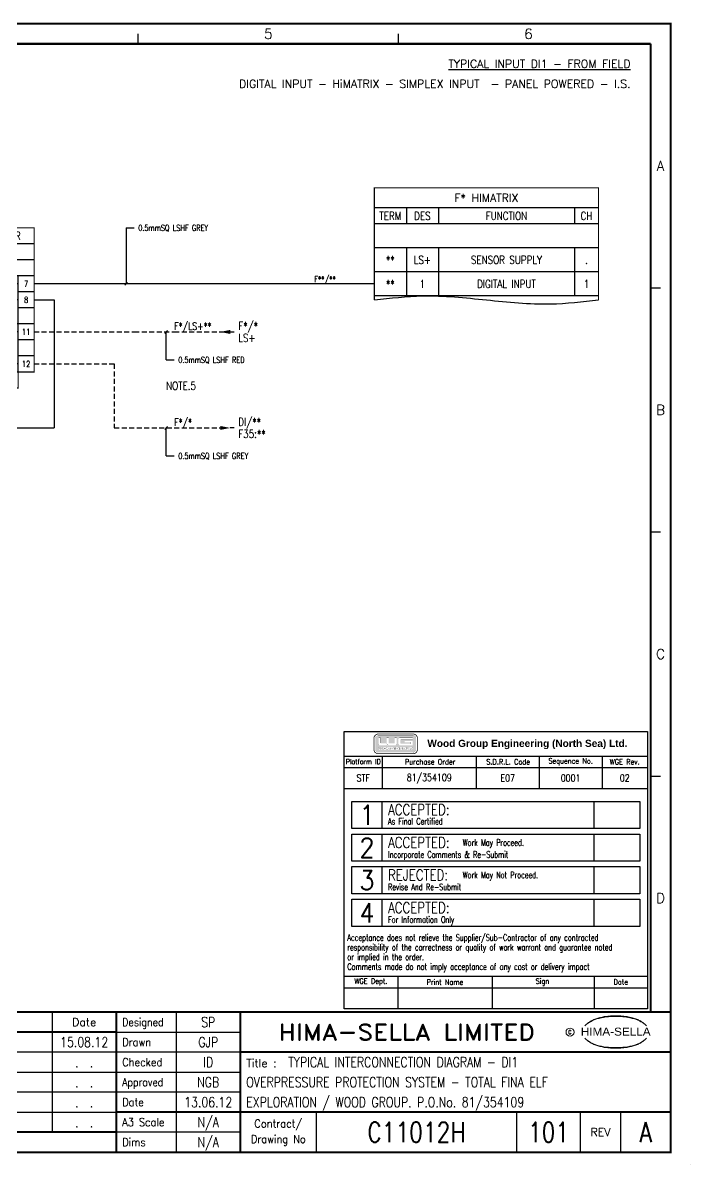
# Model space of a CAD drawing. Extents: x 0 to 414, y 0 to 285.
# Drawn here: x 247.2 to 413.9, y 0 to 285.2 of the extents above; entities that cross this region are included whole.
import ezdxf
from ezdxf.enums import TextEntityAlignment as Align

# ---------------------------------------------------------------- set-up
doc = ezdxf.new("R2010")
doc.units = 0
doc.header["$MEASUREMENT"] = 0
doc.linetypes.add('CONTINU', pattern=[0])
doc.linetypes.add('HIDDEN2', pattern=[0.1875, 0.125, -0.0625])
doc.layers.get('0').update_dxf_attribs({"linetype": 'CONTINUOUS'})
for name, color, linetype in [('CATALOGUE', 2, 'CONTINUOUS'), ('COL', 2, 'CONTINU'), ('ELAC003$', 7, 'CONTINUOUS'), ('LINE', 1, 'CONTINUOUS'), ('LOCATION', 2, 'CONTINUOUS'), ('MCABMARKON', 4, 'CONTINUOUS'), ('PCABMARKON', 7, 'CONTINUOUS'), ('RECORD', 2, 'CONTINUOUS'), ('ROW', 2, 'CONTINU'), ('SNA', 2, 'CONTINUOUS'), ('TEXT', 2, 'CONTINUOUS'), ('TPOL', 3, 'CONTINUOUS'), ('UPS', 2, 'CONTINUOUS'), ('ZONE', 2, 'CONTINUOUS')]:
    doc.layers.add(name, color=color, linetype=linetype)
doc.styles.add('ARIAL', font='arial.ttf', dxfattribs={"height": 2.5})
doc.styles.add('CATALOGU', font='romans.shx', dxfattribs={"width": 0.8})
doc.styles.add('LOCATION', font='ROMANS.shx', dxfattribs={"width": 0.8, "height": 2.5})
doc.styles.add('PINS', font='ROMANS.shx', dxfattribs={"width": 0.8, "height": 2.5})
doc.styles.add('REFERENC', font='ROMANS.shx', dxfattribs={"width": 0.8, "height": 2.5})
doc.styles.add('ROMAND', font='ROMAND')
doc.styles.add('ROMANS', font='romans.shx', dxfattribs={"width": 0.8, "height": 2.5})
doc.styles.get("Standard").update_dxf_attribs({"font": 'txt.shx', "height": 2.5})
doc.styles.add('SYMBOL', font='romans.shx', dxfattribs={"width": 0.8, "height": 2.5})
doc.styles.add('WIRES', font='ROMANS.shx', dxfattribs={"width": 0.8, "height": 2})
doc.styles.add('ZONE', font='ROMANS.shx', dxfattribs={"width": 0.8, "height": 2.5})

# ---------------------------------------------------------------- blocks, each defined once
blk = doc.blocks.new('HS-A3')
at = {"color": 1}
for p, q in [((276, 280), (276, 282.5)), ((341, 280), (341, 282.5)), ((404, 219), (406.5, 219)), ((404, 158), (406.5, 158)), ((404, 97), (406.5, 97)), ((254.5, 38), (254.5, 8)), ((285.5, 38), (285.5, 3)), ((270.5, 33), (301.5, 33)), ((301.5, 28), (104, 28)), ((104, 23), (301.5, 23)), ((301.5, 18), (104, 18)), ((104, 13), (270.5, 13)), ((320.5, 13), (320.5, 3)), ((370.5, 13), (370.5, 3)), ((386.5, 3), (386.5, 13)), ((396.5, 13), (396.5, 3)), ((301.5, 8), (270.5, 8)), ((413.9, 0), (413.9, 0.025))]:
    blk.add_line(p, q, dxfattribs=at)
at = {"color": 1, "const_width": 0.5}
blk.add_lwpolyline([(16, 3), (409, 3), (409, 285), (16, 285)], close=True, dxfattribs=at)
for points in [[(16, 280), (404, 280)], [(404, 38), (404, 280)], [(409, 38), (16, 38)], [(270.5, 38), (270.5, 3)], [(301.5, 3), (301.5, 38)], [(270.5, 33), (104, 33)], [(409, 28), (301.5, 28)], [(270.5, 13), (409, 13)], [(270.5, 8), (16, 8)]]:
    blk.add_lwpolyline(points, dxfattribs=at)
at = {"color": 3, "lineweight": 13}
blk.add_circle((383.8795, 33), 1, dxfattribs=at)
for centre, radius, start, end in [((395.2419, 21.3644), 15.7281, 89.7805, 93.1738), ((395.3626, 21.3644), 15.7281, 86.8262, 90.2195), ((392.604, 29.3277), 7.2401, 106.0532, 133.5024), ((392.8763, 29.5135), 7.2999, 130.419, 136.057), ((392.1149, 30.6001), 5.9804, 122.244, 131.6154), ((391.752, 31.2819), 5.2104, 111.8206, 122.8668), ((393.7772, 27.1992), 9.7601, 107.5931, 113.9452), ((395.0991, 20.9965), 15.9367, 89.2698, 106.3911), ((394.0978, 26.015), 10.9859, 96.0146, 107.3203), ((395.2933, 18.8099), 18.2818, 92.8917, 97.3734), ((395.5053, 20.9965), 15.9367, 73.6089, 90.7302), ((395.3112, 18.8099), 18.2818, 82.6266, 87.1083), ((396.5067, 26.015), 10.9859, 72.6797, 83.9854), ((396.8272, 27.1992), 9.7601, 66.0548, 72.4069), ((398.0005, 29.3277), 7.2401, 46.4976, 73.9468), ((398.8524, 31.2819), 5.2104, 57.1332, 68.1794), ((398.4895, 30.6001), 5.9804, 48.3846, 57.756), ((397.7282, 29.5135), 7.2999, 43.943, 49.581), ((392.8763, 36.545), 7.2999, 223.943, 229.581), ((392.604, 36.7308), 7.2401, 226.4976, 253.9468), ((398.0005, 36.7308), 7.2401, 286.0532, 313.5024), ((397.7282, 36.545), 7.2999, 310.419, 316.057), ((392.1149, 35.4585), 5.9804, 228.3846, 237.756), ((391.752, 34.7766), 5.2104, 237.1332, 248.1794), ((393.7772, 38.8593), 9.7601, 246.0548, 252.4069), ((395.0991, 45.062), 15.9367, 253.6089, 270.7302), ((394.0978, 40.0435), 10.9859, 252.6797, 263.9854), ((395.2933, 47.2486), 18.2818, 262.6266, 267.1083), ((395.2419, 44.6941), 15.7281, 266.8262, 270.2195), ((395.5053, 45.062), 15.9367, 269.2698, 286.3911), ((395.3626, 44.6941), 15.7281, 269.7805, 273.1738), ((395.3112, 47.2486), 18.2818, 272.8917, 277.3734), ((396.5067, 40.0435), 10.9859, 276.0146, 287.3203), ((396.8272, 38.8593), 9.7601, 287.5931, 293.9452), ((398.8524, 34.7766), 5.2104, 291.8206, 302.8668), ((398.4895, 35.4585), 5.9804, 302.244, 311.6154)]:
    blk.add_arc(centre, radius, start, end, dxfattribs=at)
at = {"color": 2, "style": 'ROMAND'}
for s, p in [('5', (308.5, 282.5)), ('6', (373.5, 282.5)), ('A', (406.5, 249.5)), ('B', (406.5, 188.5)), ('C', (406.5, 127.5)), ('D', (406.5, 66.5))]:
    blk.add_text(s, height=2.5, dxfattribs=at).set_placement(p, align=Align.MIDDLE)
at = {"color": 4, "style": 'ROMAND'}
blk.add_text('Date', height=2, dxfattribs=at).set_placement((262.5, 34.5), align=Align.CENTER)
for s, width, p in [('Designed', 0.87, (272, 34.5)), ('Drawn', 0.9, (272, 29.5)), ('Checked', 0.9, (272, 24.5)), ('Approved', 0.85, (272, 19.5)), ('Date', 0.9, (272, 14.5)), ('A3 Scale', 0.9, (272, 9.5)), ('Dims', 0.9, (272, 4.5))]:
    blk.add_text(s, height=2, dxfattribs=dict(at, width=width)).set_placement(p)
at = {"color": 1, "style": 'ROMAND', "width": 1.15}
blk.add_text('HIMA-SELLA LIMITED', height=4, dxfattribs=at).set_placement((343.0965, 33), align=Align.MIDDLE)
at = {"color": 3, "lineweight": 13, "style": 'ROMANS', "width": 0.8}
blk.add_text('C', height=1, dxfattribs=at).set_placement((383.8436, 32.5), align=Align.CENTER)
at = {"color": 1, "style": 'ARIAL', "width": 1.05}
blk.add_text('HIMA-SELLA', height=2, dxfattribs=at).set_placement((395.3022, 32.1293), align=Align.CENTER)
at = {"color": 4, "style": 'ROMAND'}
blk.add_text('Title :', height=2, dxfattribs=at).set_placement((303, 24.25))
at = {"color": 4, "style": 'ROMAND', "width": 0.9}
for s, p in [('Contract/', (311, 10)), ('Drawing No', (311, 6))]:
    blk.add_text(s, height=2, dxfattribs=at).set_placement(p, align=Align.MIDDLE)
at = {"color": 4, "style": 'ROMAND'}
blk.add_text('REV', height=2, dxfattribs=at).set_placement((391.5, 8), align=Align.MIDDLE)
at = {"layer": 'COL', "style": 'ROMAND', "flags": 9}
for tag, p in [('COL1', (48.5, 282.5)), ('COL2', (113.5, 282.5)), ('COL3', (178.5, 282.5)), ('COL4', (243.5, 282.5)), ('COL5', (308.5, 282.5)), ('COL6', (373.5, 282.5))]:
    blk.add_attdef(tag, p, '', height=2.5, dxfattribs=at)
at = {"layer": 'ROW', "style": 'ROMAND', "flags": 9}
for tag, p in [('ROW1', (406.5, 249.5)), ('ROW2', (406.5, 188.5)), ('ROW3', (406.5, 127.5)), ('ROW4', (406.5, 66.5))]:
    blk.add_attdef(tag, p, '', height=2.5, dxfattribs=at)
at = {"layer": 'UPS', "color": 3, "style": 'ROMANS', "width": 0.8, "flags": 8}
blk.add_attdef('PROJS->NOMPRO', text='', height=1.7, rotation=90, dxfattribs=at).set_placement((13.5, 35), align=Align.MIDDLE_LEFT)
at = {"layer": 'UPS', "style": 'ROMANS', "width": 2.7474, "flags": 8}
blk.add_attdef('PLANOS->MCAN1', text='', height=2.5, rotation=0.069611, dxfattribs=at).set_placement((156, 31.6443), (243, 31.75), align=Align.FIT)
at = {"layer": 'UPS', "style": 'ROMANS', "width": 0.8, "flags": 8}
for tag, height, p in [('PLANOS->VERIF', 2.5, (293.5, 34.25)), ('PLANOS->CANVI1', 2.5, (109, 29.25)), ('PLANOS->NCAN1', 2.5, (149, 29.25)), ('PLANOS->DCAN1', 2.5, (262.5, 29.25)), ('PLANOS->ORIG', 2.5, (293.5, 29.25)), ('PLANOS->CANVI2', 2.5, (109, 24.25)), ('PLANOS->NCAN2', 2.5, (149, 24.25)), ('PLANOS->DCAN2', 2.5, (262.5, 24.25)), ('PLANOS->HECHF', 2.5, (293.5, 24.25)), ('PLANOS->CANVI3', 2.5, (109, 19.25)), ('PLANOS->NCAN3', 2.5, (149, 19.25)), ('PLANOS->DCAN3', 2.5, (262.5, 19.25)), ('PLANOS->HECHD', 2.5, (293.5, 19.25)), ('PLANOS->CANVI4', 2.5, (109, 14.25)), ('PLANOS->NCAN4', 2.5, (149, 14.25)), ('PLANOS->DCAN4', 2.5, (262.5, 14.25)), ('PLANOS->DATACREA', 2.5, (293.5, 14.25)), ('PLANOS->CANVI5', 2.5, (109, 9.25)), ('PLANOS->NCAN5', 2.5, (149, 9.25)), ('PLANOS->DCAN5', 2.5, (262.5, 9.25)), ('PLANOS->NR1', 2.5, (293.5, 9.25)), ('PROJS->DESCPRO3', 5, (345.5, 5.5)), ('PLANOS->PLANO', 5, (378.5, 5.5)), ('PLANOS->USER', 5, (402.75, 5.5)), ('PLANOS->NR2', 2.5, (293.5, 4.25))]:
    blk.add_attdef(tag, text='', height=height, dxfattribs=at).set_placement(p, align=Align.CENTER)
at = {"layer": 'UPS', "style": 'ROMANS', "flags": 8}
for tag, width, p, p2 in [('PLANOS->MCAN2', 2.6868, (156, 26.75), (243, 26.75)), ('PLANOS->MCAN3', 2.6868, (156, 21.75), (243, 21.75)), ('PLANOS->MCAN4', 2.6769, (156, 16.75), (243, 16.75)), ('PLANOS->MCAN5', 2.6868, (156, 11.75), (243, 11.75))]:
    blk.add_attdef(tag, text='', height=2.5, dxfattribs=dict(at, width=width)).set_placement(p, p2, align=Align.FIT)
at = {"layer": 'UPS', "style": 'ROMANS', "width": 0.8, "flags": 8}
blk.add_attdef('PLANOS->DENOM', (313.5, 24.25), '', height=2.5, dxfattribs=at)
at = {"layer": 'UPS', "color": 4, "style": 'ROMANS', "width": 0.8, "flags": 8}
for tag, p in [('PROJS->DESCPRO1', (303, 19.25)), ('PROJS->DESCPRO2', (303, 14.25))]:
    blk.add_attdef(tag, p, '', height=2.5, dxfattribs=at)
at = {"layer": 'UPS', "color": 3, "style": 'ROMANS', "width": 0.8, "flags": 8}
blk.add_attdef('PLANOS->PROTOTIPO', text='', height=1.7, dxfattribs=at).set_placement((39.5, 5.5), align=Align.MIDDLE_LEFT)
at = {"layer": 'UPS', "style": 'ROMANS', "width": 0.8, "flags": 8}
blk.add_attdef('PLANOS->OBS4', text='', height=2.5, dxfattribs=at).set_placement((107, 5.5), align=Align.MIDDLE_LEFT)
blk = doc.blocks.new('A$C44AB321D')
for p, q in [((18, -4), (-18, -4)), ((18, -8), (-18, -8)), ((-6, -8), (-18, -8)), ((-6, -35.046), (1.523, -8)), ((-6, -8), (-6, -40)), ((2, -8), (2, -40)), ((-5.523, -36), (2, -8.954)), ((-6, -12), (-18, -12)), ((-14, -12), (-14, -20)), ((-12.8573, -13.999), (-11.1384, -13.999)), ((-11.9979, -14.8584), (-11.9979, -13.1395)), ((-10, -12), (-10, -20)), ((18, -12), (2, -12)), ((11, -14.75), (11, -14)), ((14, -14), (11, -14)), ((14, -36), (14, -12)), ((-10, -16), (-18, -16)), ((5, -15.75), (6.5, -17.25)), ((5, -17.25), (6.5, -15.75)), ((18, -16), (14, -16)), ((-12.8573, -17.999), (-11.1384, -17.999)), ((11, -17.25), (11, -18)), ((14, -18), (11, -18)), ((-6, -20), (-18, -20)), ((-10, -20), (-18, -20)), ((18, -20), (14, -20)), ((18, -24), (2, -24)), ((5, -29.25), (6.5, -27.75)), ((5, -27.75), (6.5, -29.25)), ((11, -32), (9.9583, -27.9434)), ((14, -26), (11, -26)), ((11, -26), (11, -28.5)), ((18, -28), (14, -28)), ((11, -32), (11, -34)), ((14, -34), (11, -34)), ((18, -32), (14, -32)), ((-14, -36), (-2, -36)), ((-2, -36), (14, -36)), ((-2, -36), (-2, -40)), ((2, -40), (2, -36)), ((-9.299, -37.999), (-7.5801, -37.999)), ((6.4638, -37.999), (8.1827, -37.999)), ((7.3232, -38.8584), (7.3232, -37.1395)), ((9.75, -37.25), (11.25, -38.75)), ((9.75, -38.75), (11.25, -37.25))]:
    blk.add_line(p, q)
at = {"color": 3}
for p, q in [((7.25, -21.5), (7.75, -21.5)), ((7.5, -21.5), (7.5, -23)), ((7.25, -23), (7.75, -23))]:
    blk.add_line(p, q, dxfattribs=at)
at = {"const_width": 0.3}
blk.add_lwpolyline([(-14, -36), (-14, -40), (14, -40), (14, -36), (18, -36), (18, 0), (-18, 0), (-18, -36)], close=True, dxfattribs=at)
for centre, radius in [((5.75, -16.5), 1.0607), ((11, -16), 1.25), ((5.75, -28.5), 1.0607), ((10.5, -38), 1.0607)]:
    blk.add_circle(centre, radius)
at = {"style": 'ROMANS'}
for s, height, width, p in [('ISOLATED SWITCH AMPLIFIER', 2, 0.78, (0, -2)), ('P&F KFD2-SH-Ex1.T', 2, 0.8, (0, -6)), ('HAZ', 1.5, 0.8, (-12, -10)), ('SAFE', 1.5, 0.8, (10, -10)), ('Vs', 1.5, 0.8, (-11.1358, -38)), ('Vs', 1.5, 0.8, (4.627, -38))]:
    blk.add_text(s, height=height, dxfattribs=dict(at, width=width)).set_placement(p, align=Align.MIDDLE)
at = {"color": 3, "style": 'ROMANS', "width": 0.8}
for s, height, p in [('Y', 1.5, (5.75, -13.75)), ('V', 1.25, (11, -16)), ('SIGNAL', 1.5, (5.75, -19.75)), ('OP  ', 1.5, (5.75, -22.25)), ('R', 1.5, (5.75, -25.75)), ('LB/SC', 1.5, (5.75, -31.75)), ('ERR', 1.5, (5.75, -34.25)), ('G', 1.5, (12.75, -38))]:
    blk.add_text(s, height=height, dxfattribs=at).set_placement(p, align=Align.MIDDLE)
at = {"color": 3, "style": 'ROMANS'}
for s, p in [('+', (13, -13.25)), ('-', (13, -17.25))]:
    blk.add_text(s, height=1, dxfattribs=at).set_placement(p, align=Align.MIDDLE)
at = {"color": 3, "style": 'ROMANS', "width": 0.8}
blk.add_text('11mA', height=1, rotation=90, dxfattribs=at).set_placement((8.5, -16), align=Align.MIDDLE)
at = {"layer": 'CATALOGUE', "style": 'CATALOGU', "width": 0.8, "flags": 1}
blk.add_attdef('CATALOGUE', (20, -4), '', height=1, dxfattribs=at)
at = {"layer": 'LOCATION', "style": 'LOCATION', "width": 0.8, "flags": 1}
blk.add_attdef('LOCATION', (20, -6), '', height=1, dxfattribs=at)
at = {"layer": 'RECORD', "style": 'REFERENC', "width": 0.8, "flags": 1}
blk.add_attdef('RECORD', (20, -2), '', height=1, dxfattribs=at)
at = {"layer": 'SNA', "style": 'SYMBOL', "width": 0.8}
blk.add_attdef('SNA', text='', height=2, dxfattribs=at).set_placement((0, 1.5), align=Align.CENTER)
at = {"layer": 'TPOL', "color": 7, "style": 'PINS', "width": 0.8}
for tag, p in [('CN4', (-16, -14)), ('CN9', (16, -14)), ('CN5', (-16, -18)), ('CN10', (16, -18)), ('CN6', (16, -26)), ('CN7', (16, -34)), ('CN2', (-4, -38)), ('CN1', (0, -38))]:
    blk.add_attdef(tag, text='', height=1.5, dxfattribs=at).set_placement(p, align=Align.MIDDLE)
at = {"layer": 'ZONE', "style": 'ZONE', "width": 0.8, "flags": 1}
blk.add_attdef('ZONE', (20, -8), '', height=1, dxfattribs=at)

msp = doc.modelspace()

# ---------------------------------------------------------------- hatches: boundary and pattern name
at = {"linetype": 'Continuous'}
h = msp.add_hatch(color=1, dxfattribs=at)
edge = h.paths.add_edge_path(flags=16)
edge.add_line((341.62614, 106.05726), (344.57587, 106.05726))
edge.add_line((344.57587, 106.05726), (344.57587, 106.55751))
edge.add_line((344.57587, 106.55751), (341.36988, 106.55751))
edge.add_arc((341.36989, 106.19235), 0.36516, 90.0013265, 179.9986735)
edge.add_line((341.00473, 106.19236), (341.00473, 105.0248))
edge.add_arc((341.36988, 105.02481), 0.36515, 180.0021111, 269.999458)
edge.add_line((341.36988, 104.65966), (344.57587, 104.65966))
edge.add_line((344.57587, 104.65966), (344.57587, 105.76514))
edge.add_line((344.57587, 105.76514), (342.57121, 105.76514))
edge.add_line((342.57121, 105.76514), (342.57121, 105.43651))
edge.add_line((342.57121, 105.43651), (344.10848, 105.43651))
edge.add_line((344.10848, 105.43651), (344.10848, 105.12248))
edge.add_line((344.10848, 105.12248), (341.62614, 105.12248))
edge.add_arc((341.62614, 105.25028), 0.1278, 180.0013265, 269.9986735, ccw=False)
edge.add_line((341.49834, 105.25028), (341.49834, 105.92946))
edge.add_arc((341.62614, 105.92946), 0.1278, 90.0013265, 179.9986735, ccw=False)
edge = h.paths.add_edge_path(flags=16)
edge.add_arc((342.66394, 103.96975), 0.22936, 359.7165363, 449.7138832)
edge.add_line((342.66509, 104.19911), (342.25008, 104.19911))
edge.add_arc((342.25122, 103.96975), 0.22936, 90.2848616, 180.2822085)
edge.add_line((342.02186, 103.96862), (342.02186, 103.76323))
edge.add_arc((342.25123, 103.7621), 0.22937, 179.7165487, 269.7138956)
edge.add_line((342.25008, 103.53273), (342.66509, 103.53273))
edge.add_arc((342.66394, 103.76209), 0.22936, 270.2873596, 360.2847066)
edge.add_line((342.8933, 103.76323), (342.8933, 103.96862))
edge = h.paths.add_edge_path(flags=0)
edge.add_arc((344.27913, 103.9515), 0.08102, -90, 90, ccw=False)
edge.add_line((344.27913, 103.87049), (344.07163, 103.87049))
edge.add_arc((344.07163, 103.9515), 0.08102, 90, 270, ccw=False)
edge.add_line((344.07163, 104.03252), (344.27913, 104.03252))
edge = h.paths.add_edge_path(flags=16)
edge.add_line((344.02084, 103.53273), (344.02084, 103.68975))
edge.add_line((344.02084, 103.68975), (344.29485, 103.68975))
edge.add_arc((344.29485, 103.94443), 0.25468, 270, 450)
edge.add_line((344.29485, 104.19911), (343.82769, 104.19911))
edge.add_line((343.82769, 104.19911), (343.82769, 103.53273))
edge.add_line((343.82769, 103.53273), (344.02084, 103.53273))
edge = h.paths.add_edge_path(flags=16)
edge.add_line((343.43619, 103.69933), (343.28151, 103.69933))
edge.add_arc((343.28208, 103.81401), 0.11468, 179.7165487, 269.7138956, ccw=False)
edge.add_line((343.1674, 103.81458), (343.1674, 104.19911))
edge.add_line((343.1674, 104.19911), (342.94954, 104.19911))
edge.add_line((342.94954, 104.19911), (342.94954, 103.76323))
edge.add_arc((343.1789, 103.76209), 0.22936, 179.7152934, 269.7126404)
edge.add_line((343.17775, 103.53273), (343.53994, 103.53273))
edge.add_arc((343.53879, 103.7621), 0.22937, 270.2861044, 360.2834513)
edge.add_line((343.76816, 103.76323), (343.76816, 104.19911))
edge.add_line((343.76816, 104.19911), (343.5503, 104.19911))
edge.add_line((343.5503, 104.19911), (343.5503, 103.81458))
edge.add_arc((343.43562, 103.81401), 0.11468, -89.7138956, 0.2834513, ccw=False)
edge = h.paths.add_edge_path(flags=0)
edge.add_arc((342.56076, 103.91784), 0.11468, 359.7165487, 449.7138956)
edge.add_line((342.56133, 104.03252), (342.35383, 104.03252))
edge.add_arc((342.3544, 103.91784), 0.11468, 90.2861044, 180.2834513)
edge.add_line((342.23972, 103.91727), (342.23972, 103.81458))
edge.add_arc((342.3544, 103.81401), 0.11468, 179.7165487, 269.7138956)
edge.add_line((342.35383, 103.69933), (342.56133, 103.69933))
edge.add_arc((342.56076, 103.81401), 0.11468, 270.2861044, 360.2834513)
edge.add_line((342.67544, 103.81458), (342.67544, 103.91727))
edge = h.paths.add_edge_path(flags=0)
edge.add_arc((338.70442, 103.91784), 0.11468, 359.7140381, 449.7113851)
edge.add_line((338.705, 104.03252), (338.49749, 104.03252))
edge.add_arc((338.49806, 103.91784), 0.11468, 90.2861044, 180.2834513)
edge.add_line((338.38338, 103.91727), (338.38338, 103.81458))
edge.add_arc((338.49806, 103.81401), 0.11468, 179.7165487, 269.7138956)
edge.add_line((338.49749, 103.69933), (338.705, 103.69933))
edge.add_arc((338.70442, 103.81401), 0.11468, 270.2886149, 360.2859619)
edge.add_line((338.8191, 103.81458), (338.8191, 103.91727))
edge = h.paths.add_edge_path(flags=16)
edge.add_arc((338.80761, 103.96975), 0.22936, 359.7177915, 449.7151384)
edge.add_line((338.80875, 104.19911), (338.39374, 104.19911))
edge.add_arc((338.39488, 103.96975), 0.22936, 90.2848616, 180.2822085)
edge.add_line((338.16552, 103.96862), (338.16552, 103.76323))
edge.add_arc((338.39489, 103.7621), 0.22937, 179.7165487, 269.7138956)
edge.add_line((338.39374, 103.53273), (338.80875, 103.53273))
edge.add_arc((338.8076, 103.7621), 0.22937, 270.2861044, 360.2834513)
edge.add_line((339.03697, 103.76323), (339.03697, 103.96862))
edge = h.paths.add_edge_path(flags=0)
edge.add_arc((337.76436, 103.91784), 0.11468, 359.7165487, 449.7138956)
edge.add_line((337.76493, 104.03252), (337.55743, 104.03252))
edge.add_arc((337.558, 103.91784), 0.11468, 90.2861044, 180.2834513)
edge.add_line((337.44332, 103.91727), (337.44332, 103.81458))
edge.add_arc((337.558, 103.81401), 0.11468, 179.7165487, 269.7138956)
edge.add_line((337.55743, 103.69933), (337.76493, 103.69933))
edge.add_arc((337.76436, 103.81401), 0.11468, 270.2861044, 360.2834513)
edge.add_line((337.87904, 103.81458), (337.87904, 103.91727))
h.paths.add_polyline_path([(337.23641, 104.19866), (337.02463, 103.53409), (336.81284, 103.53409), (336.65218, 103.95401), (336.49151, 103.53409), (336.27973, 103.53409), (336.06794, 104.19866), (336.26512, 104.19866), (336.39657, 103.77144), (336.56454, 104.19501), (336.73981, 104.19501), (336.90778, 103.77144), (337.04653, 104.19866)], flags=16)
edge = h.paths.add_edge_path(flags=16)
edge.add_arc((337.86754, 103.96975), 0.22936, 359.7177915, 449.7151384)
edge.add_line((337.86868, 104.19911), (337.45367, 104.19911))
edge.add_arc((337.45482, 103.96975), 0.22936, 90.2861168, 180.2834637)
edge.add_line((337.22546, 103.96862), (337.22546, 103.76323))
edge.add_arc((337.45482, 103.76209), 0.22936, 179.7152934, 269.7126404)
edge.add_line((337.45367, 103.53273), (337.86868, 103.53273))
edge.add_arc((337.86753, 103.7621), 0.22937, 270.2861044, 360.2834513)
edge.add_line((338.0969, 103.76323), (338.0969, 103.96862))
edge = h.paths.add_edge_path(flags=0)
edge.add_arc((339.61156, 103.81401), 0.11468, 270.2861044, 360.2834513)
edge.add_line((339.72624, 103.81458), (339.72624, 103.91727))
edge.add_arc((339.61156, 103.91784), 0.11468, 359.7165487, 449.7138956)
edge.add_line((339.61213, 104.03252), (339.26956, 104.03252))
edge.add_line((339.26956, 104.03252), (339.26956, 103.69933))
edge.add_line((339.26956, 103.69933), (339.61213, 103.69933))
edge = h.paths.add_edge_path(flags=16)
edge.add_arc((339.71474, 103.96975), 0.22936, 359.7177915, 449.7151384)
edge.add_line((339.71588, 104.19911), (339.08164, 104.19911))
edge.add_line((339.08164, 104.19911), (339.08164, 103.53273))
edge.add_line((339.08164, 103.53273), (339.71588, 103.53273))
edge.add_arc((339.71473, 103.7621), 0.22937, 270.2861044, 360.2834513)
edge.add_line((339.9441, 103.76323), (339.9441, 103.96862))
edge = h.paths.add_edge_path(flags=16)
edge.add_arc((340.88007, 103.98916), 0.04336, 0.0013265, 89.9986735)
edge.add_line((340.88007, 104.03252), (340.61584, 104.03252))
edge.add_arc((340.61641, 103.91784), 0.11468, 90.2861044, 180.2834513)
edge.add_line((340.50173, 103.91727), (340.50173, 103.81458))
edge.add_arc((340.61641, 103.81401), 0.11468, 179.7165487, 269.7138956)
edge.add_line((340.61584, 103.69933), (340.88007, 103.69933))
edge.add_arc((340.88007, 103.74268), 0.04335, 270, 450)
edge.add_line((340.88007, 103.78604), (340.7048, 103.78604))
edge.add_line((340.7048, 103.78604), (340.7048, 103.90289))
edge.add_line((340.7048, 103.90289), (341.12837, 103.90289))
edge.add_line((341.12837, 103.90289), (341.12837, 103.76323))
edge.add_arc((340.899, 103.7621), 0.22937, -89.7138956, 0.2834513, ccw=False)
edge.add_line((340.90015, 103.53273), (340.51209, 103.53273))
edge.add_arc((340.51324, 103.7621), 0.22937, 179.7165487, 269.7138956, ccw=False)
edge.add_line((340.28387, 103.76323), (340.28387, 103.96862))
edge.add_arc((340.51323, 103.96975), 0.22936, 90.2848616, 180.2822085, ccw=False)
edge.add_line((340.51209, 104.19911), (340.90015, 104.19911))
edge.add_arc((340.89901, 103.96975), 0.22936, -0.2822085, 89.7151384, ccw=False)
edge.add_line((341.12837, 103.96862), (341.12837, 103.95401))
edge.add_line((341.12837, 103.95401), (340.92343, 103.95401))
edge.add_line((340.92343, 103.95401), (340.92343, 103.98916))
edge = h.paths.add_edge_path(flags=0)
edge.add_line((341.44816, 104.03252), (341.65567, 104.03252))
edge.add_arc((341.65567, 103.9515), 0.08102, -90, 90, ccw=False)
edge.add_line((341.65567, 103.87049), (341.44816, 103.87049))
edge.add_arc((341.44816, 103.9515), 0.08102, 90, 270, ccw=False)
edge = h.paths.add_edge_path(flags=16)
edge.add_line((341.76829, 103.53273), (341.92607, 103.53273))
edge.add_line((341.92607, 103.53273), (341.92607, 103.68975))
edge.add_arc((341.84505, 103.68975), 0.08102, 0.0004008, 81.621205)
edge.add_arc((341.67136, 103.94445), 0.25471, 316.7426493, 359.9956749)
edge.add_arc((341.67138, 103.94442), 0.25469, 0.0024514, 89.9997983)
edge.add_line((341.67138, 104.19911), (341.20423, 104.19911))
edge.add_line((341.20423, 104.19911), (341.20423, 103.53273))
edge.add_line((341.20423, 103.53273), (341.39738, 103.53273))
edge.add_line((341.39738, 103.53273), (341.39738, 103.68975))
edge.add_line((341.39738, 103.68975), (341.68728, 103.68975))
edge.add_arc((341.68727, 103.60873), 0.08102, -0.0022096, 89.9951373, ccw=False)
edge.add_line((341.76829, 103.60873), (341.76829, 103.53273))
edge = h.paths.add_edge_path()
edge.add_line((345.40338, 106.4078), (345.40338, 103.6838))
edge.add_arc((344.67307, 103.68382), 0.73031, 270.0013265, 359.9986735, ccw=False)
edge.add_line((344.67309, 102.95351), (335.98031, 102.95351))
edge.add_arc((335.98032, 103.68382), 0.73031, 180.0017188, 269.9990657, ccw=False)
edge.add_line((335.25001, 103.6838), (335.25001, 106.4078))
edge.add_arc((335.98032, 106.40778), 0.73031, 90.0009343, 179.9982812, ccw=False)
edge.add_line((335.98031, 107.13809), (344.67309, 107.13809))
edge.add_arc((344.67307, 106.40778), 0.73031, 0.0013265, 89.9986735, ccw=False)
edge = h.paths.add_edge_path(flags=16)
edge.add_line((336.05333, 106.55751), (336.54245, 106.55751))
edge.add_line((336.54245, 106.55751), (336.54245, 105.27949))
edge.add_arc((336.67025, 105.27949), 0.1278, 180.0013265, 269.9986735)
edge.add_line((336.67025, 105.15169), (337.92936, 105.15169))
edge.add_arc((337.92936, 105.2795), 0.12781, 269.999085, 359.9964319)
edge.add_line((338.05717, 105.27949), (338.05717, 106.55751))
edge.add_line((338.05717, 106.55751), (338.54628, 106.55751))
edge.add_line((338.54628, 106.55751), (338.54628, 105.27949))
edge.add_arc((338.67408, 105.27949), 0.1278, 180.0013265, 269.9986735)
edge.add_line((338.67408, 105.15169), (339.9332, 105.15169))
edge.add_arc((339.9332, 105.27949), 0.1278, 270.0013265, 359.9986735)
edge.add_line((340.061, 105.27949), (340.061, 106.55751))
edge.add_line((340.061, 106.55751), (340.55011, 106.55751))
edge.add_line((340.55011, 106.55751), (340.55011, 105.0248))
edge.add_arc((340.18496, 105.02481), 0.36515, 270.0013265, 359.9986735, ccw=False)
edge.add_line((340.18497, 104.65966), (338.66687, 104.65966))
edge.add_arc((338.66687, 105.02481), 0.36515, 180.0021111, 269.999458, ccw=False)
edge.add_arc((337.93657, 105.02481), 0.36515, 270.0013265, 359.9986735, ccw=False)
edge.add_line((337.93658, 104.65966), (336.41848, 104.65966))
edge.add_arc((336.41848, 105.02481), 0.36515, 180.0021111, 269.999458, ccw=False)
edge.add_line((336.05333, 105.0248), (336.05333, 106.55751))

# ---------------------------------------------------------------- linework, layer by layer
for p, q in [((390.9973, 239), (334.9973, 239)), ((342.9973, 239), (342.9973, 235)), ((350.9973, 239), (350.9973, 235)), ((384.9973, 239), (384.9973, 235)), ((390.9973, 235), (334.9973, 235)), ((390.9973, 229), (334.9973, 229)), ((342.9973, 229), (342.9973, 217)), ((350.9973, 229), (350.9973, 217)), ((384.9973, 229), (384.9973, 217)), ((390.9973, 223), (334.9973, 223)), ((390.9973, 217), (334.9973, 217)), ((249.9973, 216), (255, 216)), ((255, 216), (255, 184)), ((296.4973, 208), (299.9973, 208)), ((299.9973, 184), (298.9973, 184))]:
    msp.add_line(p, q)
at = {"color": 3}
for p, q in [((272.9973, 234.0023), (272.9973, 220)), ((272.9973, 234.0023), (274.9973, 234.0023)), ((273.3509, 220.3536), (272.6437, 219.6464)), ((283.3509, 208.3536), (282.6437, 207.6464)), ((282.9973, 201), (282.9973, 208)), ((282.9973, 201), (284.9973, 201)), ((283.3509, 184.3536), (282.6437, 183.6464)), ((282.9973, 177), (282.9973, 184)), ((282.9973, 177), (284.9973, 177))]:
    msp.add_line(p, q, dxfattribs=at)
at = {"linetype": 'HIDDEN2', "ltscale": 10}
for p, q in [((249.9973, 208), (274.9973, 208)), ((274.9973, 208), (274.9973, 208)), ((274.9973, 208), (284.9973, 208)), ((284.9973, 208), (296.4973, 208)), ((249.9973, 200), (269.9973, 200)), ((269.9973, 200), (269.9973, 184)), ((269.9973, 184), (284.9973, 184)), ((284.9973, 184), (296.9973, 184))]:
    msp.add_line(p, q, dxfattribs=at)
at = {"const_width": 0.3}
msp.add_lwpolyline([(390.9973, 216), (390.9973, 244), (334.9973, 244), (334.9973, 216)], dxfattribs=at)
msp.add_open_spline([(334.9973, 216), (338.996, 216.45852), (348.31826, 217.52748), (362.9973, 216), (377.67634, 214.47252), (386.9986, 215.54148), (390.9973, 216)], degree=3, knots=[0, 0, 0, 0, 12.041594579, 28.072814121, 44.104033663, 56.145628241, 56.145628241, 56.145628241, 56.145628241])
for points in [[(298.9973, 207.5), (298.9973, 208.5), (296.4973, 208)], [(296.4973, 184.5), (296.4973, 183.5), (298.9973, 184)]]:
    msp.add_solid(points)
at = {"layer": 'ELAC003$', "color": 3, "linetype": 'Continuous'}
for p, q in [((327.4519, 101.9558), (403.2026, 101.9558)), ((336.9539, 101.9558), (336.9539, 93.8498)), ((360.4766, 101.9558), (360.4766, 93.8498)), ((376.1584, 101.9558), (376.1584, 93.8498)), ((391.9064, 101.9558), (391.9064, 93.8498)), ((327.4519, 99.1652), (403.2026, 99.1652)), ((327.4519, 93.8498), (403.2026, 93.8498)), ((336.9539, 83.8704), (336.9539, 90.6474)), ((389.8464, 90.6474), (389.8464, 83.8704)), ((336.9539, 75.698), (336.9539, 82.4752)), ((389.8464, 82.4752), (389.8464, 75.698)), ((336.9539, 67.5923), (336.9539, 74.3693)), ((389.8464, 74.3693), (389.8464, 67.5923)), ((336.9539, 59.4199), (336.9539, 66.1969)), ((389.8464, 66.1969), (389.8464, 59.4199)), ((327.4519, 46.9696), (403.2026, 46.9696)), ((340.8744, 46.9696), (340.8744, 38.7972)), ((364.397, 46.9696), (364.397, 38.7972)), ((389.913, 46.9696), (389.913, 38.7972)), ((327.4519, 44.1126), (403.2026, 44.1126))]:
    msp.add_line(p, q, dxfattribs=at)
for points in [[(327.4519, 108.1348), (403.2026, 108.1348), (403.2026, 38.7972), (327.4519, 38.7972)], [(329.3789, 90.6474), (401.3419, 90.6474), (401.3419, 83.8704), (329.3789, 83.8704)], [(329.3789, 82.4752), (401.3419, 82.4752), (401.3419, 75.698), (329.3789, 75.698)], [(329.3789, 74.3693), (401.3419, 74.3693), (401.3419, 67.5923), (329.3789, 67.5923)], [(329.3789, 66.1969), (401.3419, 66.1969), (401.3419, 59.4199), (329.3789, 59.4199)]]:
    msp.add_lwpolyline(points, close=True, dxfattribs=at)
at = {"layer": 'LINE', "linetype": 'Continuous', "flags": 128}
for points, const_width in [([(345.7685, 106.4078), (345.7685, 103.6838, -0.4142), (344.6731, 102.5884), (335.9803, 102.5884, -0.4142), (334.8849, 103.6838), (334.8849, 106.4078, -0.4142), (335.9803, 107.5032), (344.6731, 107.5032, -0.4142)], 0.1826), ([(345.4034, 106.4078), (345.4034, 103.6838, -0.4142), (344.6731, 102.9535), (335.9803, 102.9535, -0.4142), (335.25, 103.6838), (335.25, 106.4078, -0.4142), (335.9803, 107.1381), (344.6731, 107.1381, -0.4142)], 0.0183), ([(341.6261, 106.0573), (344.5759, 106.0573), (344.5759, 106.5575), (341.3699, 106.5575, 0.4142), (341.0047, 106.1924), (341.0047, 105.0248, 0.4142), (341.3699, 104.6597), (344.5759, 104.6597), (344.5759, 105.7651), (342.5712, 105.7651), (342.5712, 105.4365), (344.1085, 105.4365), (344.1085, 105.1225), (341.6261, 105.1225, -0.4142), (341.4983, 105.2503), (341.4983, 105.9295, -0.4142)], 0.0183), ([(338.0969, 103.9686, 0.4142), (337.8687, 104.1991), (337.4537, 104.1991, 0.4142), (337.2255, 103.9686), (337.2255, 103.7632, 0.4142), (337.4537, 103.5327), (337.8687, 103.5327, 0.4142), (338.0969, 103.7632)], 0.0183), ([(337.879, 103.9173, 0.4142), (337.7649, 104.0325), (337.5574, 104.0325, 0.4142), (337.4433, 103.9173), (337.4433, 103.8146, 0.4142), (337.5574, 103.6993), (337.7649, 103.6993, 0.4142), (337.879, 103.8146)], 0.0183), ([(339.037, 103.9686, 0.4142), (338.8088, 104.1991), (338.3937, 104.1991, 0.4142), (338.1655, 103.9686), (338.1655, 103.7632, 0.4142), (338.3937, 103.5327), (338.8088, 103.5327, 0.4142), (339.037, 103.7632)], 0.0183), ([(338.8191, 103.9173, 0.4142), (338.705, 104.0325), (338.4975, 104.0325, 0.4142), (338.3834, 103.9173), (338.3834, 103.8146, 0.4142), (338.4975, 103.6993), (338.705, 103.6993, 0.4142), (338.8191, 103.8146)], 0.0183), ([(339.9441, 103.9686, 0.4142), (339.7159, 104.1991), (339.0816, 104.1991), (339.0816, 103.5327), (339.7159, 103.5327, 0.4142), (339.9441, 103.7632)], 0.0183), ([(339.6121, 103.6993, 0.4142), (339.7262, 103.8146), (339.7262, 103.9173, 0.4142), (339.6121, 104.0325), (339.2696, 104.0325), (339.2696, 103.6993)], 0.0183), ([(340.9234, 103.9892, 0.4142), (340.8801, 104.0325), (340.6158, 104.0325, 0.4142), (340.5017, 103.9173), (340.5017, 103.8146, 0.4142), (340.6158, 103.6993), (340.8801, 103.6993, 1), (340.8801, 103.786), (340.7048, 103.786), (340.7048, 103.9029), (341.1284, 103.9029), (341.1284, 103.7632, -0.4142), (340.9002, 103.5327), (340.5121, 103.5327, -0.4142), (340.2839, 103.7632), (340.2839, 103.9686, -0.4142), (340.5121, 104.1991), (340.9002, 104.1991, -0.4142), (341.1284, 103.9686), (341.1284, 103.954), (340.9234, 103.954)], 0.0183), ([(341.7683, 103.5327), (341.9261, 103.5327), (341.9261, 103.6898, 0.372), (341.8569, 103.7699, 0.191), (341.9261, 103.9444, 0.4142), (341.6714, 104.1991), (341.2042, 104.1991), (341.2042, 103.5327), (341.3974, 103.5327), (341.3974, 103.6898), (341.6873, 103.6898, -0.4142), (341.7683, 103.6087)], 0.0183), ([(341.4482, 104.0325), (341.6557, 104.0325, -1), (341.6557, 103.8705), (341.4482, 103.8705, -1)], 0.0183), ([(342.8933, 103.9686, 0.4142), (342.6651, 104.1991), (342.2501, 104.1991, 0.4142), (342.0219, 103.9686), (342.0219, 103.7632, 0.4142), (342.2501, 103.5327), (342.6651, 103.5327, 0.4142), (342.8933, 103.7632)], 0.0183), ([(342.6754, 103.9173, 0.4142), (342.5613, 104.0325), (342.3538, 104.0325, 0.4142), (342.2397, 103.9173), (342.2397, 103.8146, 0.4142), (342.3538, 103.6993), (342.5613, 103.6993, 0.4142), (342.6754, 103.8146)], 0.0183), ([(343.4362, 103.6993), (343.2815, 103.6993, -0.4142), (343.1674, 103.8146), (343.1674, 104.1991), (342.9495, 104.1991), (342.9495, 103.7632, 0.4142), (343.1778, 103.5327), (343.5399, 103.5327, 0.4142), (343.7682, 103.7632), (343.7682, 104.1991), (343.5503, 104.1991), (343.5503, 103.8146, -0.4142)], 0.0183), ([(344.0208, 103.5327), (344.0208, 103.6898), (344.2949, 103.6898, 1), (344.2949, 104.1991), (343.8277, 104.1991), (343.8277, 103.5327)], 0.0183), ([(344.2791, 104.0325, -1), (344.2791, 103.8705), (344.0716, 103.8705, -1), (344.0716, 104.0325)], 0.0183)]:
    msp.add_lwpolyline(points, format="xyb", close=True, dxfattribs=dict(at, const_width=const_width))
at = {"layer": 'LINE', "linetype": 'Continuous', "const_width": 0.0183, "flags": 128}
msp.add_lwpolyline([(336.0533, 105.0239), (336.0533, 106.5575), (336.5425, 106.5575), (336.5425, 105.2795, 0.4142), (336.6703, 105.1517), (337.9294, 105.1517, 0.4142), (338.0572, 105.2795), (338.0572, 106.5575), (338.5463, 106.5575), (338.5463, 105.2795, 0.4142), (338.6741, 105.1517), (339.9332, 105.1517, 0.4142), (340.061, 105.2795), (340.061, 106.5575), (340.5501, 106.5575), (340.5501, 105.0248, -0.4142), (340.185, 104.6597), (338.6669, 104.6597, -0.4142), (338.3017, 105.0248, -0.4142), (337.9366, 104.6597), (336.4185, 104.6597, -0.4142), (336.0533, 105.0248), (336.0533, 106.5575)], format="xyb", dxfattribs=at)
msp.add_lwpolyline([(337.2364, 104.1987), (337.0246, 103.5341), (336.8128, 103.5341), (336.6522, 103.954), (336.4915, 103.5341), (336.2797, 103.5341), (336.0679, 104.1987), (336.2651, 104.1987), (336.3966, 103.7714), (336.5645, 104.195), (336.7398, 104.195), (336.9078, 103.7714), (337.0465, 104.1987)], close=True, dxfattribs=at)
at = {"layer": 'PCABMARKON'}
for p, q in [((319.9973, 220), (249.9973, 220)), ((334.9973, 220), (319.9973, 220)), ((206.9973, 184), (255, 184))]:
    msp.add_line(p, q, dxfattribs=at)

# ---------------------------------------------------------------- block references
ref = msp.add_blockref('HS-A3', (0, 0))
ref.add_attrib('PROJS->DESCPRO3', 'C11012H', dxfattribs={"layer": 'UPS', "height": 5, "style": 'ROMANS', "width": 0.8, "flags": 8}).set_placement((345.5, 5.5), align=Align.CENTER)
ref.add_attrib('PLANOS->DATACREA', '13.06.12', dxfattribs={"layer": 'UPS', "height": 2.5, "style": 'ROMANS', "width": 0.8, "flags": 8}).set_placement((293.5, 14.25), align=Align.CENTER)
ref.add_attrib('PLANOS->DCAN5', '.  .', dxfattribs={"layer": 'UPS', "height": 2.5, "style": 'ROMANS', "width": 0.8, "flags": 8}).set_placement((262.5, 9.25), align=Align.CENTER)
ref.add_attrib('PLANOS->DCAN2', '.  .', dxfattribs={"layer": 'UPS', "height": 2.5, "style": 'ROMANS', "width": 0.8, "flags": 8}).set_placement((262.5, 24.25), align=Align.CENTER)
ref.add_attrib('PLANOS->DCAN3', '.  .', dxfattribs={"layer": 'UPS', "height": 2.5, "style": 'ROMANS', "width": 0.8, "flags": 8}).set_placement((262.5, 19.25), align=Align.CENTER)
ref.add_attrib('PLANOS->DCAN4', '.  .', dxfattribs={"layer": 'UPS', "height": 2.5, "style": 'ROMANS', "width": 0.8, "flags": 8}).set_placement((262.5, 14.25), align=Align.CENTER)
ref.add_attrib('PLANOS->DCAN1', '15.08.12', dxfattribs={"layer": 'UPS', "height": 2.5, "style": 'ROMANS', "width": 0.8, "flags": 8}).set_placement((262.5, 29.25), align=Align.CENTER)
ref.add_attrib('PLANOS->NR1', 'N/A', dxfattribs={"layer": 'UPS', "height": 2.5, "style": 'ROMANS', "width": 0.8, "flags": 8}).set_placement((293.5, 9.25), align=Align.CENTER)
ref.add_attrib('PLANOS->NR2', 'N/A', dxfattribs={"layer": 'UPS', "height": 2.5, "style": 'ROMANS', "width": 0.8, "flags": 8}).set_placement((293.5, 4.25), align=Align.CENTER)
ref.add_attrib('PROJS->DESCPRO1', 'OVERPRESSURE PROTECTION SYSTEM - TOTAL FINA ELF', (303, 19.25), dxfattribs={"layer": 'UPS', "color": 4, "height": 2.5, "style": 'ROMANS', "width": 0.8, "flags": 8})
ref.add_attrib('PROJS->DESCPRO2', 'EXPLORATION / WOOD GROUP. P.O.No. 81/354109', (303, 14.25), dxfattribs={"layer": 'UPS', "color": 4, "height": 2.5, "style": 'ROMANS', "width": 0.8, "flags": 8})
ref.add_attrib('PLANOS->ORIG', 'GJP', dxfattribs={"layer": 'UPS', "height": 2.5, "style": 'ROMANS', "width": 0.8, "flags": 8}).set_placement((293.5, 29.25), align=Align.CENTER)
ref.add_attrib('PLANOS->HECHD', 'NGB', dxfattribs={"layer": 'UPS', "height": 2.5, "style": 'ROMANS', "width": 0.8, "flags": 8}).set_placement((293.5, 19.25), align=Align.CENTER)
ref.add_attrib('PLANOS->HECHF', 'ID', dxfattribs={"layer": 'UPS', "height": 2.5, "style": 'ROMANS', "width": 0.8, "flags": 8}).set_placement((293.5, 24.25), align=Align.CENTER)
ref.add_attrib('PLANOS->VERIF', 'SP', dxfattribs={"layer": 'UPS', "height": 2.5, "style": 'ROMANS', "width": 0.8, "flags": 8}).set_placement((293.5, 34.25), align=Align.CENTER)
ref.add_attrib('PLANOS->DENOM', 'TYPICAL INTERCONNECTION DIAGRAM - DI1', (313.5, 24.25), dxfattribs={"layer": 'UPS', "height": 2.5, "style": 'ROMANS', "width": 0.8, "flags": 8})
ref.add_attrib('PLANOS->USER', 'A', dxfattribs={"layer": 'UPS', "height": 5, "style": 'ROMANS', "width": 0.8, "flags": 8}).set_placement((402.75, 5.5), align=Align.CENTER)
ref.add_attrib('PLANOS->PLANO', '101', dxfattribs={"layer": 'UPS', "height": 5, "style": 'ROMANS', "width": 0.8, "flags": 8}).set_placement((378.5, 5.5), align=Align.CENTER)
msp.add_blockref('A$C44AB321D', (231.9973, 234)).add_auto_attribs({'CN1': '14', 'CN2': '15', 'CN5': '6', 'CN4': '4', 'CN7': '12', 'CN6': '11', 'CN10': '8', 'CN9': '7', 'SNA': 'DISB/*'})

# ---------------------------------------------------------------- texts
at = {"color": 1, "linetype": 'Continuous', "insert": (348.2396, 106.073), "char_height": 1.8, "width": 56.3327, "attachment_point": 1}
msp.add_mtext('{\\fSwis721 BT|b1|i0|c0|p34;Wood Group Engineering (North Sea) Ltd.}', dxfattribs=at)
at = {"layer": 'ELAC003$', "color": 1, "linetype": 'Continuous', "style": 'ROMANS', "width": 0.8}
for s, height, p in [('Platform ID', 1.2758, (332.2267, 100.616)), ('Purchase Order', 1.35, (348.9272, 100.5606)), ('S.D.R.L. Code', 1.35, (368.4235, 100.5606)), ('Sequence No.', 1.35, (384.0323, 100.5606)), ('WGE Rev.', 1.35, (397.5546, 100.5606)), ('WGE Dept.', 1.35, (334.1631, 45.5411)), ('Print Name', 1.35, (352.6356, 45.5411)), ('Sign', 1.35, (377, 45.5411)), ('Date', 1.35, (396.5577, 45.5411))]:
    msp.add_text(s, height=height, dxfattribs=at).set_placement(p, align=Align.MIDDLE)
at = {"layer": 'ELAC003$', "color": 3, "linetype": 'Continuous', "style": 'ROMANS', "width": 0.8889}
for s, p in [('1', (333.1663, 87.2591)), ('2', (333.1663, 79.0867)), ('3', (333.1663, 70.9808)), ('4', (333.1663, 62.8084))]:
    msp.add_text(s, height=4.86, dxfattribs=at).set_placement(p, align=Align.MIDDLE)
at = {"layer": 'ELAC003$', "color": 3, "linetype": 'Continuous', "style": 'ROMANS'}
for s, height, width, p in [('ACCEPTED:', 2.7, 0.8, (338.4173, 88.6079)), ('As Final Certified', 1.62, 0.7333, (338.4173, 85.6902)), ('ACCEPTED:', 2.7, 0.8, (338.4173, 80.3915)), ('Work May Proceed.', 1.62, 0.7333, (357.0989, 80.3915)), ('Incorporate Comments & Re-Submit', 1.62, 0.7333, (338.4173, 77.3924)), ('REJECTED:', 2.7, 0.8, (338.4173, 72.2856)), ('Work May Not Proceed.', 1.62, 0.7333, (357.0989, 72.2856)), ('Revise And Re-Submit', 1.62, 0.7333, (338.4173, 69.2865)), ('ACCEPTED:', 2.7, 0.8, (338.4173, 64.1133)), ('For Information Only', 1.62, 0.7333, (338.4173, 61.1143))]:
    msp.add_text(s, height=height, dxfattribs=dict(at, width=width)).set_placement(p, align=Align.MIDDLE_LEFT)
at = {"layer": 'ELAC003$', "color": 1, "linetype": 'Continuous', "style": 'ROMANS', "width": 0.7}
for s, p in [('Acceptance does not relieve the Supplier/Sub-Contractor of any contracted', (328.2492, 57.4562)), ('responsibility of the correctness or quality of work warrant and guarantee noted', (328.2492, 55.0262)), ('or implied in the order.', (328.2492, 52.5962)), ('Comments made do not imply acceptance of any cost or delivery impact', (328.2492, 50.1662))]:
    msp.add_text(s, height=1.62, dxfattribs=at).set_placement(p, align=Align.TOP_LEFT)
at = {"layer": 'MCABMARKON', "color": 4, "style": 'WIRES', "width": 0.8}
msp.add_text('F**/**', height=1.5, dxfattribs=at).set_placement((319.9973, 220), align=Align.BOTTOM_LEFT)
at = {"layer": 'MCABMARKON', "style": 'WIRES', "width": 0.8}
for s, p in [('F*/LS+**', (284.9973, 208)), ('F*/*', (284.9973, 184))]:
    msp.add_text(s, height=1.8, dxfattribs=at).set_placement(p, align=Align.BOTTOM_LEFT)
at = {"layer": 'TEXT', "style": 'ROMAND'}
for s, p in [('%%UTYPICAL INPUT DI1 - FROM FIELD', (399, 275)), ('DIGITAL INPUT - HiMATRIX - SIMPLEX INPUT  - PANEL POWERED - I.S.', (399, 270))]:
    msp.add_text(s, height=2, dxfattribs=at).set_placement(p, align=Align.MIDDLE_RIGHT)
msp.add_text('F* HIMATRIX', height=2, dxfattribs=at).set_placement((362.9973, 241.5), align=Align.MIDDLE)
at = {"layer": 'TEXT', "style": 'ROMANS', "width": 0.8}
for s, height, p in [('TERM', 2, (338.9973, 237)), ('DES', 2, (346.9973, 237)), ('FUNCTION', 2, (367.9973, 237)), ('CH', 2, (387.9973, 237)), ('**', 2, (338.9973, 226)), ('LS+', 2, (346.9973, 226)), ('SENSOR SUPPLY', 2, (367.9973, 226)), ('.', 2, (387.9973, 226)), ('**', 2, (338.9973, 220)), ('1', 2, (346.9973, 220)), ('DIGITAL INPUT', 2, (367.9973, 220)), ('1', 2, (387.9973, 220)), ('STF', 1.8, (332.2029, 96.5075)), ('81/354109', 1.8, (348.7153, 96.5075)), ('E07', 1.8, (368.3175, 96.5075)), ('0001', 1.8, (384.0325, 96.5075)), ('02', 1.8, (397.5545, 96.5075))]:
    msp.add_text(s, height=height, dxfattribs=at).set_placement(p, align=Align.MIDDLE)
at = {"layer": 'TEXT', "color": 3, "style": 'ROMANS', "width": 0.8}
for s, p in [('0.5mmSQ LSHF GREY', (275.9973, 234.0023)), ('0.5mmSQ LSHF RED', (285.9973, 201)), ('0.5mmSQ LSHF GREY', (285.9973, 177))]:
    msp.add_text(s, height=1.5, dxfattribs=at).set_placement(p, align=Align.MIDDLE_LEFT)
at = {"layer": 'TEXT', "style": 'ROMANS', "width": 0.8}
for s, p in [('F*/*', (300.9973, 209.5)), ('LS+', (300.9973, 206.5)), ('NOTE.5', (282.9706, 194.5298)), ('DI/**', (300.9973, 185.5)), ('F35:**', (300.9973, 182.5))]:
    msp.add_text(s, height=2, dxfattribs=at).set_placement(p, align=Align.MIDDLE_LEFT)
at = {"layer": 'TPOL', "style": 'ROMANS', "flags": 8}
msp.add_attdef('CN1', text='1', height=0.0025, dxfattribs=at).set_placement((296.9973, 208), align=Align.MIDDLE_LEFT)
msp.add_attdef('CN1', (296.4973, 184), '1', height=0.0025, dxfattribs=at)

doc.saveas('drawing.dxf')
